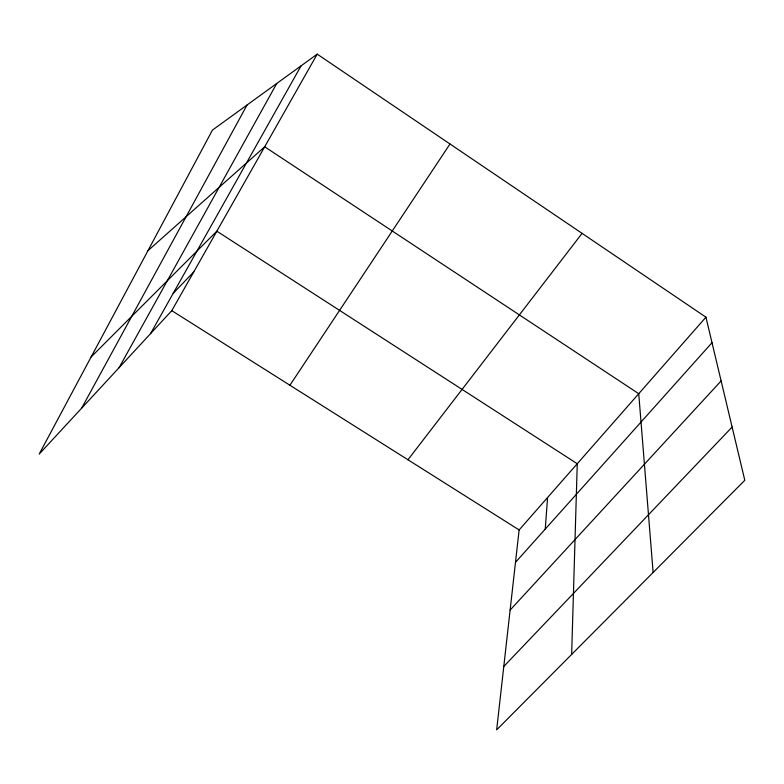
<?xml version="1.0" encoding="UTF-8"?>
<svg xmlns="http://www.w3.org/2000/svg" width="784" height="784" viewBox="0 0 784 784"><rect width="100%" height="100%" fill="white"/><g stroke="black" fill="none" stroke-linecap="round" stroke-linejoin="round"><path stroke-width="1.18" d="M571.644 654.434L577.259 463.736L216.845 231.192L91.13 356.965M545.243 529.112L547.575 497.546M705.933 317.177L519.126 529.945L496.664 729.855L744.8 480.278L705.933 317.177L317.216 54.145L212.444 130.085L39.2 454.083L171.794 310.66L317.216 54.145M81.634 408.18L247.068 104.987M119.08 367.686L276.742 83.476M150.538 333.651L301.085 65.846M289.923 385.238L449.996 143.991M407.964 459.767L582.081 233.367M515.48 562.363L712.009 342.706M510.119 610.089L721.123 380.916M503.789 666.478L732.119 427.064M173.195 293.353L193.815 271.813M147.97 250.664L264.698 146.784L638.744 393.705L653.131 572.487M171.794 310.66L519.126 529.945"/></g></svg>
